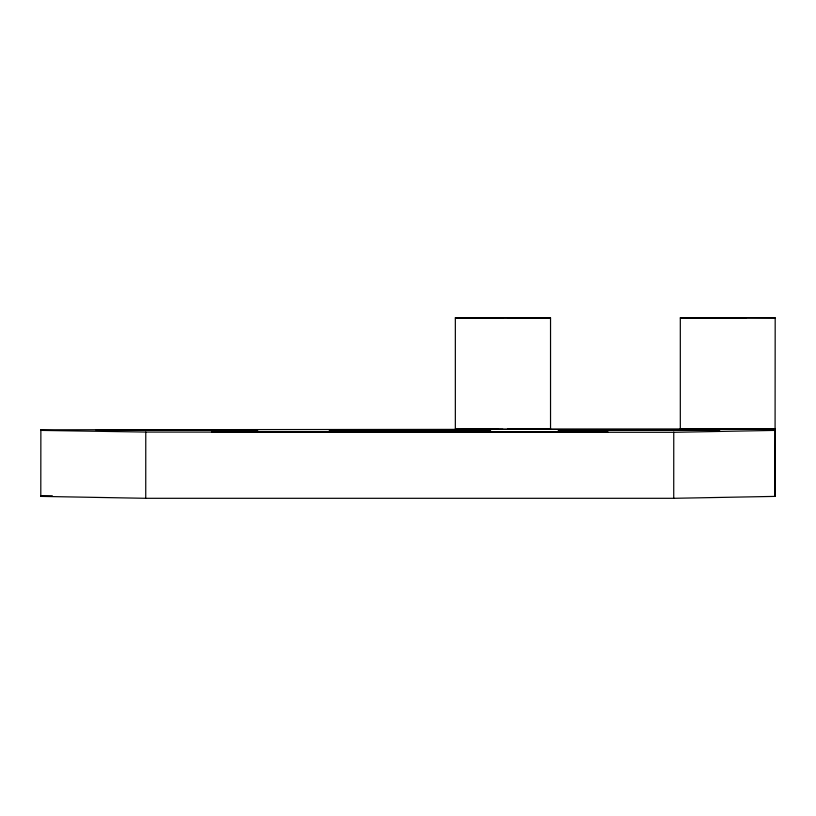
<?xml version="1.0" encoding="UTF-8"?>
<svg xmlns="http://www.w3.org/2000/svg" width="816" height="816" viewBox="0 0 816 816"><rect width="100%" height="100%" fill="white"/><g stroke="black" fill="none" stroke-linecap="round" stroke-linejoin="round"><path stroke-width="1.22" d="M775.027 496.393L775.2 429.073L40.871 429.797L40.8 430.399L145.778 432.062L145.748 498.301L673.73 498.301L775.027 496.393L775.18 317.873L727.739 317.699M145.748 498.301L40.8 496.393L40.871 495.802L52.326 495.781M145.778 432.062L673.73 432.307L775.027 430.399M715.469 429.42L455.338 429.247L455.338 317.873L502.931 317.944M515.253 429.073L550.535 429.247L550.535 317.873L507.634 317.944M727.739 429.073L775.18 429.247L680.309 429.247L680.309 317.873L775.18 317.873M455.338 429.247L490.61 429.073M507.623 429.308L521.087 429.247L507.644 429.185M502.921 429.318L484.786 429.247L498.229 429.308M715.469 318.046L680.309 317.873M507.634 317.812L521.087 317.873M498.239 317.944L484.786 317.873M732.452 429.185L745.895 429.247L709.594 429.247L723.037 429.308M673.761 432.062L673.73 498.301M40.871 429.797L40.8 496.393M211.793 431.939L607.777 431.939L211.793 431.939M456.96 317.832L455.338 317.873L550.535 317.873L456.96 317.832M710.216 317.863L709.594 317.873L745.895 317.873L710.216 317.863M98.869 430.073L96.104 430.154L257.805 430.154L98.869 430.073M331.816 430.94L329.052 431.011L490.753 431.011L331.816 430.94M560.857 430.073L558.093 430.154L719.794 430.154L560.857 430.073"/></g></svg>
